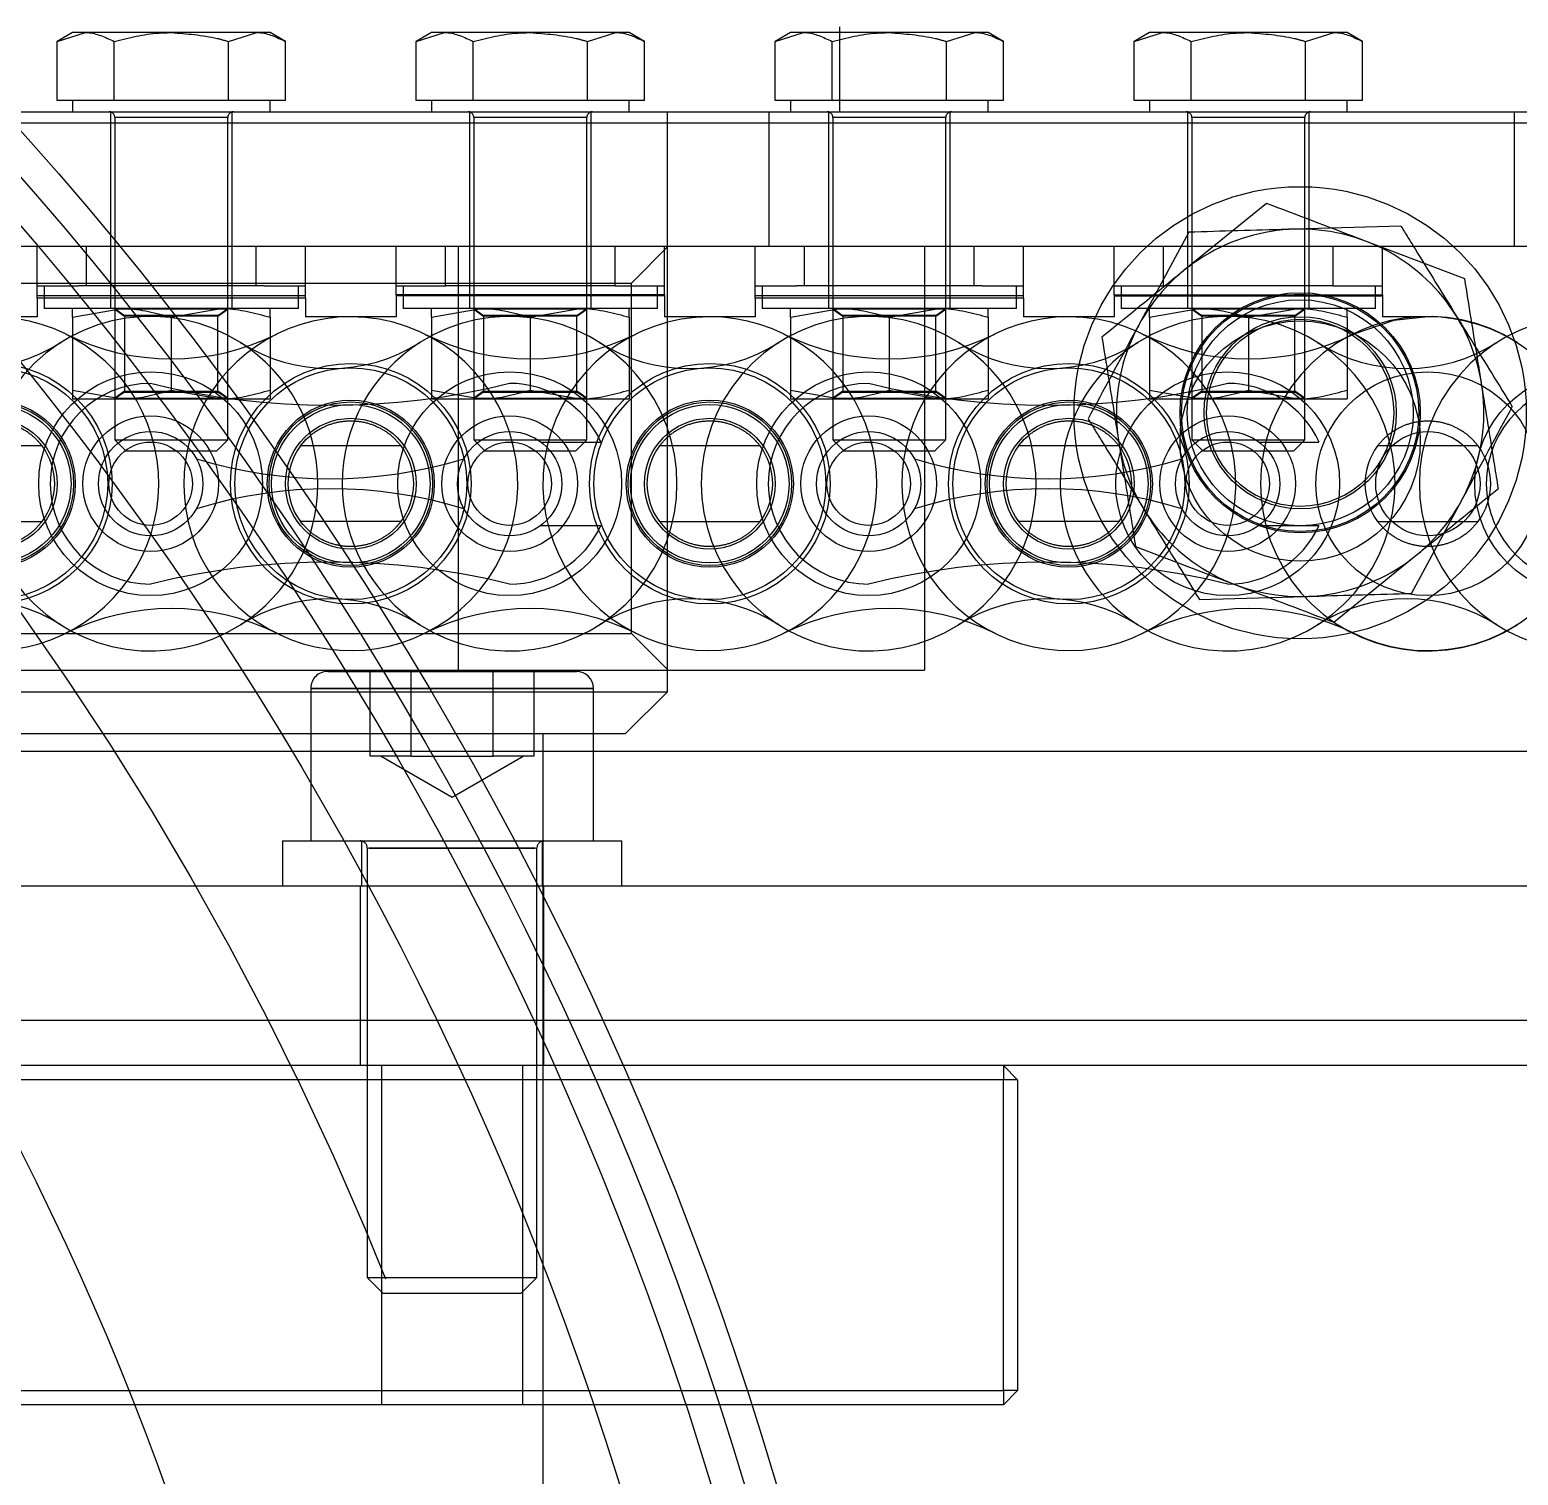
# Model space of a CAD drawing. Header units: metres. Extents: x 0 to 21025, y 0 to 14850.
# Drawn here: x 2177.1 to 2229.7, y 13220.4 to 13271.6 of the extents above; entities that cross this region are included whole.
import ezdxf

# ---------------------------------------------------------------- set-up
doc = ezdxf.new("R2010")
doc.units = ezdxf.units.M
doc.header["$LTSCALE"] = 25
doc.linetypes.add('DASHDOT', pattern=[25.4, 12.7, -6.35, 0, -6.35])
doc.linetypes.add('HIDDEN2', pattern=[4.7625, 3.175, -1.5875])
for name, color, linetype in [('SFU', 3, 'DASHDOT'), ('SL4', 4, 'Continuous'), ('ST1', 7, 'HIDDEN2')]:
    doc.layers.add(name, color=color, linetype=linetype)

msp = doc.modelspace()

# ---------------------------------------------------------------- linework, layer by layer
at = {"layer": 'SFU'}
for p, q in [((2178.02, 13271.171), (2179.031, 13271.484)), ((2178.562, 13271.484), (2178.02, 13271.171)), ((2179.031, 13271.484), (2178.562, 13271.484)), ((2182.062, 13271.484), (2179.031, 13271.484)), ((2185.093, 13271.484), (2182.062, 13271.484)), ((2184.082, 13271.171), (2185.093, 13271.484)), ((2185.562, 13271.484), (2185.093, 13271.484)), ((2186.103, 13271.171), (2185.562, 13271.484)), ((2190.72, 13271.171), (2191.731, 13271.484)), ((2191.262, 13271.484), (2190.72, 13271.171)), ((2191.731, 13271.484), (2191.262, 13271.484)), ((2194.762, 13271.484), (2191.731, 13271.484)), ((2197.793, 13271.484), (2194.762, 13271.484)), ((2196.782, 13271.171), (2197.793, 13271.484)), ((2198.262, 13271.484), (2197.793, 13271.484)), ((2198.803, 13271.171), (2198.262, 13271.484)), ((2203.42, 13271.171), (2204.431, 13271.484)), ((2203.962, 13271.484), (2203.42, 13271.171)), ((2204.431, 13271.484), (2203.962, 13271.484)), ((2207.462, 13271.484), (2204.431, 13271.484)), ((2205.712, 13268.684), (2205.712, 13271.684)), ((2210.493, 13271.484), (2207.462, 13271.484)), ((2209.482, 13271.171), (2210.493, 13271.484)), ((2210.962, 13271.484), (2210.493, 13271.484)), ((2211.503, 13271.171), (2210.962, 13271.484)), ((2216.12, 13271.171), (2217.131, 13271.484)), ((2216.662, 13271.484), (2216.12, 13271.171)), ((2217.131, 13271.484), (2216.662, 13271.484)), ((2220.162, 13271.484), (2217.131, 13271.484)), ((2223.193, 13271.484), (2220.162, 13271.484)), ((2222.182, 13271.171), (2223.193, 13271.484)), ((2223.662, 13271.484), (2223.193, 13271.484)), ((2224.203, 13271.171), (2223.662, 13271.484)), ((2178.02, 13269.084), (2178.02, 13271.171)), ((2180.041, 13269.084), (2180.041, 13271.171)), ((2184.082, 13269.084), (2184.082, 13271.171)), ((2186.103, 13269.084), (2186.103, 13271.171)), ((2190.72, 13269.084), (2190.72, 13271.171)), ((2192.741, 13269.084), (2192.741, 13271.171)), ((2196.782, 13269.084), (2196.782, 13271.171)), ((2198.803, 13269.084), (2198.803, 13271.171)), ((2203.42, 13269.084), (2203.42, 13271.171)), ((2205.441, 13269.084), (2205.441, 13271.171)), ((2209.482, 13269.084), (2209.482, 13271.171)), ((2211.503, 13269.084), (2211.503, 13271.171)), ((2216.12, 13269.084), (2216.12, 13271.171)), ((2218.141, 13269.084), (2218.141, 13271.171)), ((2222.182, 13269.084), (2222.182, 13271.171)), ((2224.203, 13269.084), (2224.203, 13271.171)), ((2179.031, 13269.084), (2178.02, 13269.084)), ((2178.562, 13269.084), (2178.562, 13268.684)), ((2180.041, 13269.084), (2179.031, 13269.084)), ((2182.062, 13269.084), (2180.041, 13269.084)), ((2184.082, 13269.084), (2182.062, 13269.084)), ((2185.093, 13269.084), (2184.082, 13269.084)), ((2186.103, 13269.084), (2185.093, 13269.084)), ((2185.562, 13268.684), (2185.562, 13269.084)), ((2191.731, 13269.084), (2190.72, 13269.084)), ((2191.262, 13269.084), (2191.262, 13268.684)), ((2192.741, 13269.084), (2191.731, 13269.084)), ((2194.762, 13269.084), (2192.741, 13269.084)), ((2196.782, 13269.084), (2194.762, 13269.084)), ((2197.793, 13269.084), (2196.782, 13269.084)), ((2198.803, 13269.084), (2197.793, 13269.084)), ((2198.262, 13268.684), (2198.262, 13269.084)), ((2204.431, 13269.084), (2203.42, 13269.084)), ((2203.962, 13269.084), (2203.962, 13268.684)), ((2205.441, 13269.084), (2204.431, 13269.084)), ((2207.462, 13269.084), (2205.441, 13269.084)), ((2209.482, 13269.084), (2207.462, 13269.084)), ((2210.493, 13269.084), (2209.482, 13269.084)), ((2211.503, 13269.084), (2210.493, 13269.084)), ((2210.962, 13268.684), (2210.962, 13269.084)), ((2217.131, 13269.084), (2216.12, 13269.084)), ((2216.662, 13269.084), (2216.662, 13268.684)), ((2218.141, 13269.084), (2217.131, 13269.084)), ((2220.162, 13269.084), (2218.141, 13269.084)), ((2222.182, 13269.084), (2220.162, 13269.084)), ((2223.193, 13269.084), (2222.182, 13269.084)), ((2224.203, 13269.084), (2223.193, 13269.084)), ((2223.662, 13268.684), (2223.662, 13269.084)), ((2121.852, 13268.684), (2229.572, 13268.684)), ((2179.912, 13268.684), (2179.912, 13263.921)), ((2184.062, 13268.484), (2180.062, 13268.484)), ((2180.062, 13268.484), (2180.062, 13257.074)), ((2184.062, 13257.074), (2184.062, 13268.484)), ((2184.212, 13263.921), (2184.212, 13268.684)), ((2192.612, 13268.684), (2192.612, 13263.921)), ((2196.762, 13268.484), (2192.762, 13268.484)), ((2192.762, 13268.484), (2192.762, 13257.074)), ((2196.762, 13257.074), (2196.762, 13268.484)), ((2196.912, 13263.921), (2196.912, 13268.684)), ((2199.613, 13248.163), (2199.613, 13268.684)), ((2203.212, 13263.921), (2203.212, 13268.684)), ((2205.312, 13268.684), (2205.312, 13263.921)), ((2209.462, 13268.484), (2205.462, 13268.484)), ((2205.462, 13268.484), (2205.462, 13257.074)), ((2209.462, 13257.074), (2209.462, 13268.484)), ((2209.612, 13263.921), (2209.612, 13268.684)), ((2218.012, 13268.684), (2218.012, 13263.921)), ((2222.162, 13268.484), (2218.162, 13268.484)), ((2218.162, 13268.484), (2218.162, 13257.074)), ((2222.162, 13257.074), (2222.162, 13268.484)), ((2222.312, 13263.921), (2222.312, 13268.684)), ((2229.572, 13263.921), (2229.572, 13268.684)), ((2229.572, 13268.684), (2234.572, 13268.684)), ((2121.852, 13263.921), (2229.572, 13263.921)), ((2177.312, 13262.521), (2177.312, 13263.921)), ((2179.062, 13262.521), (2179.062, 13263.921)), ((2179.912, 13263.921), (2179.912, 13262.521)), ((2184.212, 13262.521), (2184.212, 13263.921)), ((2185.062, 13262.521), (2185.062, 13263.921)), ((2186.812, 13262.521), (2186.812, 13263.921)), ((2190.012, 13262.521), (2190.012, 13263.921)), ((2191.762, 13262.521), (2191.762, 13263.921)), ((2192.209, 13263.921), (2192.209, 13248.921)), ((2192.612, 13263.921), (2192.612, 13262.521)), ((2196.912, 13262.521), (2196.912, 13263.921)), ((2197.762, 13262.521), (2197.762, 13263.921)), ((2198.337, 13262.62), (2199.638, 13263.921)), ((2199.512, 13262.521), (2199.512, 13263.921)), ((2202.712, 13262.521), (2202.712, 13263.921)), ((2204.462, 13262.521), (2204.462, 13263.921)), ((2205.312, 13263.921), (2205.312, 13262.521)), ((2208.707, 13263.921), (2208.707, 13248.921)), ((2209.612, 13262.521), (2209.612, 13263.921)), ((2210.462, 13262.521), (2210.462, 13263.921)), ((2212.212, 13262.521), (2212.212, 13263.921)), ((2215.412, 13262.521), (2215.412, 13263.921)), ((2217.162, 13262.521), (2217.162, 13263.921)), ((2218.012, 13263.921), (2218.012, 13262.521)), ((2222.312, 13262.521), (2222.312, 13263.921)), ((2223.162, 13262.521), (2223.162, 13263.921)), ((2224.912, 13262.521), (2224.912, 13263.921)), ((2229.572, 13263.921), (2234.572, 13263.921)), ((2153.087, 13262.62), (2198.337, 13262.62)), ((2177.312, 13262.521), (2178.778, 13262.521)), ((2177.312, 13262.084), (2177.312, 13262.521)), ((2177.562, 13262.521), (2177.562, 13261.721)), ((2185.345, 13262.521), (2178.778, 13262.521)), ((2179.912, 13262.521), (2179.912, 13261.721)), ((2184.212, 13261.721), (2184.212, 13262.521)), ((2185.345, 13262.521), (2186.812, 13262.521)), ((2186.562, 13261.721), (2186.562, 13262.521)), ((2186.812, 13262.084), (2186.812, 13262.521)), ((2190.012, 13262.521), (2191.762, 13262.521)), ((2190.012, 13262.209), (2190.012, 13262.521)), ((2190.262, 13262.521), (2190.262, 13261.721)), ((2197.762, 13262.521), (2191.762, 13262.521)), ((2192.612, 13262.521), (2192.612, 13261.721)), ((2196.912, 13261.721), (2196.912, 13262.521)), ((2197.762, 13262.521), (2199.512, 13262.521)), ((2198.337, 13250.223), (2198.337, 13262.62)), ((2199.262, 13261.721), (2199.262, 13262.521)), ((2199.512, 13262.209), (2199.512, 13262.521)), ((2202.712, 13262.521), (2204.178, 13262.521)), ((2202.712, 13262.084), (2202.712, 13262.521)), ((2202.962, 13262.521), (2202.962, 13261.721)), ((2210.745, 13262.521), (2204.178, 13262.521)), ((2205.312, 13262.521), (2205.312, 13261.721)), ((2209.612, 13261.721), (2209.612, 13262.521)), ((2210.745, 13262.521), (2212.212, 13262.521)), ((2211.962, 13261.721), (2211.962, 13262.521)), ((2212.212, 13262.084), (2212.212, 13262.521)), ((2215.412, 13262.521), (2217.162, 13262.521)), ((2215.412, 13262.209), (2215.412, 13262.521)), ((2215.662, 13262.521), (2215.662, 13261.721)), ((2223.162, 13262.521), (2217.162, 13262.521)), ((2218.012, 13262.521), (2218.012, 13261.721)), ((2222.312, 13261.721), (2222.312, 13262.521)), ((2223.162, 13262.521), (2224.912, 13262.521)), ((2224.662, 13261.721), (2224.662, 13262.521)), ((2224.912, 13262.209), (2224.912, 13262.521)), ((2186.812, 13262.171), (2177.312, 13262.171)), ((2186.812, 13262.084), (2177.312, 13262.084)), ((2177.312, 13262.084), (2177.312, 13261.426)), ((2186.812, 13262.084), (2186.812, 13261.426)), ((2199.512, 13262.209), (2190.012, 13262.209)), ((2190.012, 13262.209), (2190.012, 13261.426)), ((2199.512, 13262.171), (2190.012, 13262.171)), ((2199.512, 13262.209), (2199.512, 13261.426)), ((2212.212, 13262.171), (2202.712, 13262.171)), ((2212.212, 13262.084), (2202.712, 13262.084)), ((2202.712, 13262.084), (2202.712, 13261.426)), ((2212.212, 13262.084), (2212.212, 13261.426)), ((2215.412, 13262.209), (2224.912, 13262.209)), ((2215.412, 13262.209), (2215.412, 13261.426)), ((2215.412, 13262.171), (2224.912, 13262.171)), ((2224.912, 13262.209), (2224.912, 13261.426)), ((2177.312, 13261.426), (2175.712, 13261.426)), ((2186.562, 13261.721), (2177.562, 13261.721)), ((2178.562, 13261.409), (2180.312, 13261.721)), ((2178.562, 13261.409), (2178.562, 13258.834)), ((2180.062, 13261.721), (2180.062, 13261.696)), ((2180.062, 13261.721), (2180.412, 13261.476)), ((2184.062, 13261.696), (2180.062, 13261.696)), ((2180.062, 13261.696), (2180.412, 13261.451)), ((2183.712, 13261.476), (2180.412, 13261.476)), ((2180.412, 13261.476), (2180.412, 13261.451)), ((2183.712, 13261.451), (2180.412, 13261.451)), ((2180.412, 13261.451), (2180.412, 13258.766)), ((2182.062, 13261.409), (2183.812, 13261.721)), ((2182.062, 13261.409), (2182.062, 13258.834)), ((2183.712, 13261.476), (2184.062, 13261.721)), ((2183.712, 13261.451), (2184.062, 13261.696)), ((2183.712, 13261.451), (2183.712, 13261.476)), ((2183.712, 13258.766), (2183.712, 13261.451)), ((2184.062, 13261.696), (2184.062, 13261.721)), ((2185.562, 13261.409), (2185.562, 13258.834)), ((2188.412, 13261.426), (2186.812, 13261.426)), ((2190.012, 13261.426), (2188.412, 13261.426)), ((2199.262, 13261.721), (2190.262, 13261.721)), ((2191.262, 13261.409), (2193.012, 13261.721)), ((2191.262, 13261.409), (2191.262, 13258.834)), ((2192.762, 13261.721), (2193.112, 13261.476)), ((2192.762, 13261.721), (2192.762, 13261.696)), ((2196.762, 13261.696), (2192.762, 13261.696)), ((2192.762, 13261.696), (2193.112, 13261.451)), ((2196.412, 13261.476), (2193.112, 13261.476)), ((2193.112, 13261.476), (2193.112, 13261.451)), ((2196.412, 13261.451), (2193.112, 13261.451)), ((2193.112, 13261.451), (2193.112, 13258.766)), ((2194.762, 13261.409), (2196.512, 13261.721)), ((2194.762, 13261.409), (2194.762, 13258.834)), ((2196.412, 13261.476), (2196.762, 13261.721)), ((2196.412, 13261.451), (2196.762, 13261.696)), ((2196.412, 13261.451), (2196.412, 13261.476)), ((2196.412, 13258.766), (2196.412, 13261.451)), ((2196.762, 13261.696), (2196.762, 13261.721)), ((2198.262, 13261.409), (2198.262, 13258.834)), ((2201.112, 13261.426), (2199.512, 13261.426)), ((2202.712, 13261.426), (2201.112, 13261.426)), ((2211.962, 13261.721), (2202.962, 13261.721)), ((2203.962, 13261.409), (2205.712, 13261.721)), ((2203.962, 13261.409), (2203.962, 13258.834)), ((2205.462, 13261.721), (2205.462, 13261.696)), ((2205.462, 13261.721), (2205.812, 13261.476)), ((2209.462, 13261.696), (2205.462, 13261.696)), ((2205.462, 13261.696), (2205.812, 13261.451)), ((2209.112, 13261.476), (2205.812, 13261.476)), ((2205.812, 13261.476), (2205.812, 13261.451)), ((2209.112, 13261.451), (2205.812, 13261.451)), ((2205.812, 13261.451), (2205.812, 13258.766)), ((2207.462, 13261.409), (2209.212, 13261.721)), ((2207.462, 13261.409), (2207.462, 13258.834)), ((2209.112, 13261.476), (2209.462, 13261.721)), ((2209.112, 13261.451), (2209.462, 13261.696)), ((2209.112, 13261.451), (2209.112, 13261.476)), ((2209.112, 13258.766), (2209.112, 13261.451)), ((2209.462, 13261.696), (2209.462, 13261.721)), ((2210.962, 13261.409), (2210.962, 13258.834)), ((2213.812, 13261.426), (2212.212, 13261.426)), ((2215.412, 13261.426), (2213.812, 13261.426)), ((2224.662, 13261.721), (2215.662, 13261.721)), ((2216.662, 13261.409), (2218.412, 13261.721)), ((2216.662, 13261.409), (2216.662, 13258.834)), ((2218.162, 13261.721), (2218.512, 13261.476)), ((2218.162, 13261.721), (2218.162, 13261.696)), ((2222.162, 13261.696), (2218.162, 13261.696)), ((2218.162, 13261.696), (2218.512, 13261.451)), ((2221.812, 13261.476), (2218.512, 13261.476)), ((2218.512, 13261.476), (2218.512, 13261.451)), ((2221.812, 13261.451), (2218.512, 13261.451)), ((2218.512, 13261.451), (2218.512, 13258.766)), ((2220.162, 13261.409), (2221.912, 13261.721)), ((2220.162, 13261.409), (2220.162, 13258.834)), ((2221.812, 13261.476), (2222.162, 13261.721)), ((2221.812, 13261.451), (2222.162, 13261.696)), ((2221.812, 13261.451), (2221.812, 13261.476)), ((2221.812, 13258.766), (2221.812, 13261.451)), ((2222.162, 13261.696), (2222.162, 13261.721)), ((2223.662, 13261.409), (2223.662, 13258.834)), ((2226.512, 13261.426), (2224.912, 13261.426)), ((2178.562, 13258.834), (2180.312, 13258.521)), ((2180.412, 13258.792), (2180.062, 13258.547)), ((2180.412, 13258.766), (2180.062, 13258.521)), ((2180.412, 13258.792), (2183.712, 13258.792)), ((2180.412, 13258.766), (2183.712, 13258.766)), ((2182.062, 13258.834), (2183.812, 13258.521)), ((2184.062, 13258.547), (2183.712, 13258.792)), ((2184.062, 13258.521), (2183.712, 13258.766)), ((2191.262, 13258.834), (2193.012, 13258.521)), ((2193.112, 13258.792), (2192.762, 13258.547)), ((2193.112, 13258.766), (2192.762, 13258.521)), ((2193.112, 13258.792), (2196.412, 13258.792)), ((2193.112, 13258.766), (2196.412, 13258.766)), ((2194.762, 13258.834), (2196.512, 13258.521)), ((2196.762, 13258.547), (2196.412, 13258.792)), ((2196.762, 13258.521), (2196.412, 13258.766)), ((2203.962, 13258.834), (2205.712, 13258.521)), ((2205.812, 13258.792), (2205.462, 13258.547)), ((2205.812, 13258.766), (2205.462, 13258.521)), ((2205.812, 13258.792), (2209.112, 13258.792)), ((2205.812, 13258.766), (2209.112, 13258.766)), ((2207.462, 13258.834), (2209.212, 13258.521)), ((2209.462, 13258.547), (2209.112, 13258.792)), ((2209.462, 13258.521), (2209.112, 13258.766)), ((2216.662, 13258.834), (2218.412, 13258.521)), ((2218.512, 13258.792), (2218.162, 13258.547)), ((2218.512, 13258.766), (2218.162, 13258.521)), ((2218.512, 13258.792), (2221.812, 13258.792)), ((2218.512, 13258.766), (2221.812, 13258.766)), ((2220.162, 13258.834), (2221.912, 13258.521)), ((2222.162, 13258.547), (2221.812, 13258.792)), ((2222.162, 13258.521), (2221.812, 13258.766)), ((2178.562, 13258.521), (2180.312, 13258.521)), ((2180.062, 13258.547), (2184.062, 13258.547)), ((2180.312, 13258.521), (2183.812, 13258.521)), ((2183.812, 13258.521), (2185.562, 13258.521)), ((2191.262, 13258.521), (2193.012, 13258.521)), ((2192.762, 13258.547), (2196.762, 13258.547)), ((2193.012, 13258.521), (2196.512, 13258.521)), ((2196.512, 13258.521), (2198.262, 13258.521)), ((2203.962, 13258.521), (2205.712, 13258.521)), ((2205.462, 13258.547), (2209.462, 13258.547)), ((2205.712, 13258.521), (2209.212, 13258.521)), ((2209.212, 13258.521), (2210.962, 13258.521)), ((2216.662, 13258.521), (2218.412, 13258.521)), ((2218.162, 13258.547), (2222.162, 13258.547)), ((2218.412, 13258.521), (2221.912, 13258.521)), ((2221.912, 13258.521), (2223.662, 13258.521)), ((2177.492, 13256.856), (2173.932, 13256.856)), ((2177.492, 13256.856), (2177.318, 13257.061)), ((2180.062, 13257.074), (2184.062, 13257.074)), ((2180.062, 13257.074), (2180.452, 13256.684)), ((2180.452, 13256.684), (2183.672, 13256.684)), ((2183.672, 13256.684), (2184.062, 13257.074)), ((2190.192, 13256.856), (2186.632, 13256.856)), ((2192.762, 13257.074), (2196.762, 13257.074)), ((2192.762, 13257.074), (2193.152, 13256.684)), ((2193.152, 13256.684), (2196.372, 13256.684)), ((2196.372, 13256.684), (2196.762, 13257.074)), ((2199.421, 13256.968), (2199.332, 13256.856)), ((2202.892, 13256.856), (2199.332, 13256.856)), ((2202.892, 13256.856), (2202.718, 13257.061)), ((2205.462, 13257.074), (2209.462, 13257.074)), ((2205.462, 13257.074), (2205.852, 13256.684)), ((2205.852, 13256.684), (2209.072, 13256.684)), ((2209.072, 13256.684), (2209.462, 13257.074)), ((2215.592, 13256.856), (2212.032, 13256.856)), ((2218.162, 13257.074), (2222.162, 13257.074)), ((2218.162, 13257.074), (2218.552, 13256.684)), ((2218.552, 13256.684), (2221.772, 13256.684)), ((2221.772, 13256.684), (2222.162, 13257.074)), ((2224.821, 13256.968), (2224.732, 13256.856)), ((2228.292, 13256.856), (2224.732, 13256.856)), ((2228.292, 13256.856), (2228.118, 13257.061)), ((2173.932, 13254.186), (2177.492, 13254.186)), ((2190.192, 13254.186), (2186.632, 13254.186)), ((2186.721, 13254.074), (2186.632, 13254.186)), ((2190.192, 13254.186), (2190.018, 13253.982)), ((2199.332, 13254.186), (2202.892, 13254.186)), ((2215.592, 13254.186), (2212.032, 13254.186)), ((2212.121, 13254.074), (2212.032, 13254.186)), ((2215.592, 13254.186), (2215.418, 13253.982)), ((2224.732, 13254.186), (2228.292, 13254.186)), ((2153.087, 13250.223), (2198.337, 13250.223)), ((2199.638, 13248.921), (2198.337, 13250.223)), ((2159.214, 13248.921), (2192.209, 13248.921)), ((2192.209, 13248.921), (2208.707, 13248.921)), ((2175.712, 13248.163), (2199.613, 13248.163)), ((2198.134, 13246.684), (2199.613, 13248.163)), ((2175.712, 13246.684), (2198.134, 13246.684)), ((2195.212, 13183.984), (2195.212, 13246.684))]:
    msp.add_line(p, q, dxfattribs=at)
at = {"layer": 'SFU', "flags": 128}
for points in [[(2226.512, 13261.426), (2225.303, 13261.301), (2223.89, 13260.812)], [(2186.632, 13256.856), (2186.838, 13257.095), (2186.948, 13257.197)], [(2212.032, 13256.856), (2212.238, 13257.095), (2212.348, 13257.197)], [(2199.332, 13254.186), (2199.538, 13253.948), (2199.648, 13253.845)], [(2224.732, 13254.186), (2224.938, 13253.948), (2225.048, 13253.845)]]:
    msp.add_lwpolyline(points, dxfattribs=at)
at = {"layer": 'SFU'}
for centre, radius in [((2175.712, 13255.521), 4.255), ((2188.412, 13255.521), 4.255), ((2201.112, 13255.521), 4.255), ((2213.812, 13255.521), 4.255), ((2175.712, 13255.521), 4.1), ((2175.712, 13255.521), 4.1), ((2175.712, 13255.521), 4.1), ((2175.712, 13255.521), 4.1), ((2188.412, 13255.521), 4.1), ((2188.412, 13255.521), 4.1), ((2188.412, 13255.521), 4.1), ((2188.412, 13255.521), 4.1), ((2201.112, 13255.521), 4.1), ((2201.112, 13255.521), 4.1), ((2201.112, 13255.521), 4.1), ((2201.112, 13255.521), 4.1), ((2213.812, 13255.521), 4.1), ((2213.812, 13255.521), 4.1), ((2213.812, 13255.521), 4.1), ((2213.812, 13255.521), 4.1), ((2226.512, 13255.521), 3.96), ((2175.712, 13255.521), 2.955), ((2175.712, 13255.521), 2.892), ((2175.712, 13255.521), 2.803), ((2188.412, 13255.521), 2.955), ((2188.412, 13255.521), 2.893), ((2188.412, 13255.521), 2.803), ((2201.112, 13255.521), 2.955), ((2201.112, 13255.521), 2.892), ((2201.112, 13255.521), 2.803), ((2213.812, 13255.521), 2.955), ((2213.812, 13255.521), 2.892), ((2213.812, 13255.521), 2.803), ((2175.712, 13255.521), 2.314), ((2188.412, 13255.521), 2.314), ((2201.112, 13255.521), 2.314), ((2213.812, 13255.521), 2.314), ((2226.512, 13255.521), 1.845)]:
    msp.add_circle(centre, radius, dxfattribs=at)
for centre, radius, start, end in [((2179.862, 13268.484), 0.2, 0, 90), ((2184.262, 13268.484), 0.2, 90, 180), ((2192.562, 13268.484), 0.2, 0, 90), ((2196.962, 13268.484), 0.2, 90, 180), ((2205.262, 13268.484), 0.2, 0, 90), ((2209.662, 13268.484), 0.2, 90, 180), ((2217.962, 13268.484), 0.2, 0, 90), ((2222.362, 13268.484), 0.2, 90, 180), ((2175.712, 13255.521), 5.905, 243.6408, 90), ((2188.412, 13255.521), 5.905, 90, 296.3592), ((2188.412, 13255.521), 5.905, 296.3592, 90), ((2201.112, 13255.521), 5.905, 90, 243.6408), ((2201.112, 13255.521), 5.905, 243.6408, 90), ((2213.812, 13255.521), 5.905, 90, 296.3592), ((2213.812, 13255.521), 5.905, 296.3592, 90), ((2226.512, 13255.521), 5.92, 57.5667, 302.4333), ((2226.512, 13255.521), 5.905, 243.6408, 90), ((2182.062, 13268.336), 8.397, 243.6408, 296.3592), ((2194.762, 13268.336), 8.397, 243.6408, 296.3592), ((2207.462, 13268.336), 8.397, 243.6408, 296.3592), ((2220.162, 13268.336), 8.397, 243.6408, 296.3592), ((2175.712, 13255.521), 2.225, 323.1301, 36.8699), ((2188.412, 13255.521), 2.225, 143.1301, 216.8699), ((2188.412, 13255.521), 2.225, 323.1301, 36.8699), ((2201.112, 13255.521), 2.225, 143.1301, 216.8699), ((2201.112, 13255.521), 2.225, 323.1301, 36.8699), ((2213.812, 13255.521), 2.225, 143.1301, 216.8699), ((2213.812, 13255.521), 2.225, 323.1301, 36.8699), ((2226.512, 13255.521), 2.225, 143.1301, 216.8699), ((2226.512, 13255.521), 2.225, 323.1301, 36.8699), ((2182.062, 13242.706), 8.397, 63.6408, 116.3592), ((2194.762, 13242.706), 8.397, 63.6408, 116.3592), ((2207.462, 13242.706), 8.397, 63.6408, 116.3592), ((2220.162, 13242.706), 8.397, 63.6408, 116.3592)]:
    msp.add_arc(centre, radius, start, end, dxfattribs=at)
for points, knots in [([(2179.031, 13271.484), (2179.055, 13271.483), (2179.396, 13271.479), (2179.73, 13271.319), (2180.041, 13271.171)], [0, 0, 0, 0, 0.070174, 1, 1, 1, 1]), ([(2180.041, 13271.171), (2180.56, 13271.3), (2181.226, 13271.466), (2181.91, 13271.481), (2182.062, 13271.484)], [0, 0, 0, 0, 0.778131, 1, 1, 1, 1]), ([(2182.062, 13271.484), (2182.61, 13271.443), (2183.294, 13271.392), (2183.952, 13271.208), (2184.082, 13271.171)], [0, 0, 0, 0, 0.801725, 1, 1, 1, 1]), ([(2185.093, 13271.484), (2185.117, 13271.483), (2185.458, 13271.479), (2185.792, 13271.319), (2186.103, 13271.171)], [0, 0, 0, 0, 0.070174, 1, 1, 1, 1]), ([(2191.731, 13271.484), (2191.755, 13271.483), (2192.096, 13271.479), (2192.43, 13271.319), (2192.741, 13271.171)], [0, 0, 0, 0, 0.070174, 1, 1, 1, 1]), ([(2192.741, 13271.171), (2193.26, 13271.3), (2193.926, 13271.466), (2194.61, 13271.481), (2194.762, 13271.484)], [0, 0, 0, 0, 0.778131, 1, 1, 1, 1]), ([(2194.762, 13271.484), (2195.31, 13271.443), (2195.994, 13271.392), (2196.652, 13271.208), (2196.782, 13271.171)], [0, 0, 0, 0, 0.801725, 1, 1, 1, 1]), ([(2197.793, 13271.484), (2197.817, 13271.483), (2198.158, 13271.479), (2198.492, 13271.319), (2198.803, 13271.171)], [0, 0, 0, 0, 0.070174, 1, 1, 1, 1]), ([(2204.431, 13271.484), (2204.455, 13271.483), (2204.796, 13271.479), (2205.13, 13271.319), (2205.441, 13271.171)], [0, 0, 0, 0, 0.070174, 1, 1, 1, 1]), ([(2205.441, 13271.171), (2205.96, 13271.3), (2206.626, 13271.466), (2207.31, 13271.481), (2207.462, 13271.484)], [0, 0, 0, 0, 0.778131, 1, 1, 1, 1]), ([(2207.462, 13271.484), (2208.01, 13271.443), (2208.694, 13271.392), (2209.352, 13271.208), (2209.482, 13271.171)], [0, 0, 0, 0, 0.801725, 1, 1, 1, 1]), ([(2210.493, 13271.484), (2210.517, 13271.483), (2210.858, 13271.479), (2211.192, 13271.319), (2211.503, 13271.171)], [0, 0, 0, 0, 0.070174, 1, 1, 1, 1]), ([(2217.131, 13271.484), (2217.155, 13271.483), (2217.496, 13271.479), (2217.83, 13271.319), (2218.141, 13271.171)], [0, 0, 0, 0, 0.070174, 1, 1, 1, 1]), ([(2218.141, 13271.171), (2218.66, 13271.3), (2219.326, 13271.466), (2220.01, 13271.481), (2220.162, 13271.484)], [0, 0, 0, 0, 0.778131, 1, 1, 1, 1]), ([(2220.162, 13271.484), (2220.71, 13271.443), (2221.394, 13271.392), (2222.052, 13271.208), (2222.182, 13271.171)], [0, 0, 0, 0, 0.801725, 1, 1, 1, 1]), ([(2223.193, 13271.484), (2223.217, 13271.483), (2223.558, 13271.479), (2223.892, 13271.319), (2224.203, 13271.171)], [0, 0, 0, 0, 0.070174, 1, 1, 1, 1]), ([(2178.562, 13261.409), (2178.562, 13261.456), (2178.562, 13261.639), (2178.562, 13261.686), (2178.562, 13261.721)], [0, 0, 0, 0, 0.257551, 1, 1, 1, 1]), ([(2180.312, 13261.721), (2180.353, 13261.721), (2180.944, 13261.716), (2181.523, 13261.557), (2182.062, 13261.409)], [0, 0, 0, 0, 0.070174, 1, 1, 1, 1]), ([(2183.812, 13261.721), (2183.853, 13261.721), (2184.444, 13261.716), (2185.023, 13261.557), (2185.562, 13261.409)], [0, 0, 0, 0, 0.0701742, 1, 1, 1, 1]), ([(2185.562, 13261.409), (2185.562, 13261.456), (2185.562, 13261.639), (2185.562, 13261.686), (2185.562, 13261.721)], [0, 0, 0, 0, 0.257551, 1, 1, 1, 1]), ([(2191.262, 13261.409), (2191.262, 13261.456), (2191.262, 13261.639), (2191.262, 13261.686), (2191.262, 13261.721)], [0, 0, 0, 0, 0.257551, 1, 1, 1, 1]), ([(2193.012, 13261.721), (2193.053, 13261.721), (2193.644, 13261.716), (2194.223, 13261.557), (2194.762, 13261.409)], [0, 0, 0, 0, 0.070174, 1, 1, 1, 1]), ([(2196.512, 13261.721), (2196.553, 13261.721), (2197.144, 13261.716), (2197.723, 13261.557), (2198.262, 13261.409)], [0, 0, 0, 0, 0.0701742, 1, 1, 1, 1]), ([(2198.262, 13261.409), (2198.262, 13261.456), (2198.262, 13261.639), (2198.262, 13261.686), (2198.262, 13261.721)], [0, 0, 0, 0, 0.257551, 1, 1, 1, 1]), ([(2203.962, 13261.409), (2203.962, 13261.456), (2203.962, 13261.639), (2203.962, 13261.686), (2203.962, 13261.721)], [0, 0, 0, 0, 0.257551, 1, 1, 1, 1]), ([(2205.712, 13261.721), (2205.753, 13261.721), (2206.344, 13261.716), (2206.923, 13261.557), (2207.462, 13261.409)], [0, 0, 0, 0, 0.070174, 1, 1, 1, 1]), ([(2209.212, 13261.721), (2209.253, 13261.721), (2209.844, 13261.716), (2210.423, 13261.557), (2210.962, 13261.409)], [0, 0, 0, 0, 0.0701742, 1, 1, 1, 1]), ([(2210.962, 13261.409), (2210.962, 13261.456), (2210.962, 13261.639), (2210.962, 13261.686), (2210.962, 13261.721)], [0, 0, 0, 0, 0.257551, 1, 1, 1, 1]), ([(2216.662, 13261.409), (2216.662, 13261.456), (2216.662, 13261.639), (2216.662, 13261.686), (2216.662, 13261.721)], [0, 0, 0, 0, 0.257551, 1, 1, 1, 1]), ([(2218.412, 13261.721), (2218.453, 13261.721), (2219.044, 13261.716), (2219.623, 13261.557), (2220.162, 13261.409)], [0, 0, 0, 0, 0.070174, 1, 1, 1, 1]), ([(2221.912, 13261.721), (2221.953, 13261.721), (2222.544, 13261.716), (2223.123, 13261.557), (2223.662, 13261.409)], [0, 0, 0, 0, 0.0701742, 1, 1, 1, 1]), ([(2223.662, 13261.409), (2223.662, 13261.456), (2223.662, 13261.639), (2223.662, 13261.686), (2223.662, 13261.721)], [0, 0, 0, 0, 0.257551, 1, 1, 1, 1]), ([(2178.562, 13258.834), (2178.562, 13258.787), (2178.562, 13258.603), (2178.562, 13258.556), (2178.562, 13258.521)], [0, 0, 0, 0, 0.257551, 1, 1, 1, 1]), ([(2180.312, 13258.521), (2180.353, 13258.522), (2180.944, 13258.526), (2181.523, 13258.685), (2182.062, 13258.834)], [0, 0, 0, 0, 0.070174, 1, 1, 1, 1]), ([(2183.812, 13258.521), (2183.853, 13258.522), (2184.444, 13258.526), (2185.023, 13258.685), (2185.562, 13258.834)], [0, 0, 0, 0, 0.0701742, 1, 1, 1, 1]), ([(2185.562, 13258.834), (2185.562, 13258.787), (2185.562, 13258.603), (2185.562, 13258.556), (2185.562, 13258.521)], [0, 0, 0, 0, 0.257551, 1, 1, 1, 1]), ([(2191.262, 13258.834), (2191.262, 13258.787), (2191.262, 13258.603), (2191.262, 13258.556), (2191.262, 13258.521)], [0, 0, 0, 0, 0.257551, 1, 1, 1, 1]), ([(2193.012, 13258.521), (2193.053, 13258.522), (2193.644, 13258.526), (2194.223, 13258.685), (2194.762, 13258.834)], [0, 0, 0, 0, 0.070174, 1, 1, 1, 1]), ([(2196.512, 13258.521), (2196.553, 13258.522), (2197.144, 13258.526), (2197.723, 13258.685), (2198.262, 13258.834)], [0, 0, 0, 0, 0.0701742, 1, 1, 1, 1]), ([(2198.262, 13258.834), (2198.262, 13258.787), (2198.262, 13258.603), (2198.262, 13258.556), (2198.262, 13258.521)], [0, 0, 0, 0, 0.257551, 1, 1, 1, 1]), ([(2203.962, 13258.834), (2203.962, 13258.787), (2203.962, 13258.603), (2203.962, 13258.556), (2203.962, 13258.521)], [0, 0, 0, 0, 0.257551, 1, 1, 1, 1]), ([(2205.712, 13258.521), (2205.753, 13258.522), (2206.344, 13258.526), (2206.923, 13258.685), (2207.462, 13258.834)], [0, 0, 0, 0, 0.070174, 1, 1, 1, 1]), ([(2209.212, 13258.521), (2209.253, 13258.522), (2209.844, 13258.526), (2210.423, 13258.685), (2210.962, 13258.834)], [0, 0, 0, 0, 0.0701742, 1, 1, 1, 1]), ([(2210.962, 13258.834), (2210.962, 13258.787), (2210.962, 13258.603), (2210.962, 13258.556), (2210.962, 13258.521)], [0, 0, 0, 0, 0.257551, 1, 1, 1, 1]), ([(2216.662, 13258.834), (2216.662, 13258.787), (2216.662, 13258.603), (2216.662, 13258.556), (2216.662, 13258.521)], [0, 0, 0, 0, 0.257551, 1, 1, 1, 1]), ([(2218.412, 13258.521), (2218.453, 13258.522), (2219.044, 13258.526), (2219.623, 13258.685), (2220.162, 13258.834)], [0, 0, 0, 0, 0.070174, 1, 1, 1, 1]), ([(2221.912, 13258.521), (2221.953, 13258.522), (2222.544, 13258.526), (2223.123, 13258.685), (2223.662, 13258.834)], [0, 0, 0, 0, 0.0701742, 1, 1, 1, 1]), ([(2223.662, 13258.834), (2223.662, 13258.787), (2223.662, 13258.603), (2223.662, 13258.556), (2223.662, 13258.521)], [0, 0, 0, 0, 0.257551, 1, 1, 1, 1]), ([(2173.932, 13256.856), (2174.043, 13256.986), (2174.262, 13257.242), (2174.702, 13257.525), (2175.191, 13257.706), (2175.712, 13257.766), (2176.232, 13257.706), (2176.721, 13257.525), (2177.161, 13257.242), (2177.38, 13256.986), (2177.492, 13256.856)], [0, 0, 0, 0, 0.130043, 0.255982, 0.379107, 0.5, 0.620893, 0.744018, 0.869957, 1, 1, 1, 1]), ([(2186.632, 13256.856), (2186.743, 13256.986), (2186.962, 13257.242), (2187.402, 13257.525), (2187.891, 13257.706), (2188.412, 13257.766), (2188.932, 13257.706), (2189.421, 13257.525), (2189.861, 13257.242), (2190.08, 13256.986), (2190.192, 13256.856)], [0, 0, 0, 0, 0.130043, 0.255982, 0.379107, 0.5, 0.620893, 0.744018, 0.869957, 1, 1, 1, 1]), ([(2199.332, 13256.856), (2199.443, 13256.986), (2199.662, 13257.242), (2200.102, 13257.525), (2200.591, 13257.706), (2201.112, 13257.766), (2201.632, 13257.706), (2202.121, 13257.525), (2202.561, 13257.242), (2202.78, 13256.986), (2202.892, 13256.856)], [0, 0, 0, 0, 0.130043, 0.255982, 0.379107, 0.5, 0.620893, 0.744018, 0.869957, 1, 1, 1, 1]), ([(2212.032, 13256.856), (2212.143, 13256.986), (2212.362, 13257.242), (2212.802, 13257.525), (2213.291, 13257.706), (2213.812, 13257.766), (2214.332, 13257.706), (2214.821, 13257.525), (2215.261, 13257.242), (2215.48, 13256.986), (2215.592, 13256.856)], [0, 0, 0, 0, 0.130043, 0.255982, 0.379107, 0.5, 0.620893, 0.744018, 0.869957, 1, 1, 1, 1]), ([(2224.732, 13256.856), (2224.843, 13256.986), (2225.062, 13257.242), (2225.502, 13257.525), (2225.991, 13257.706), (2226.512, 13257.766), (2227.032, 13257.706), (2227.521, 13257.525), (2227.961, 13257.242), (2228.18, 13256.986), (2228.292, 13256.856)], [0, 0, 0, 0, 0.130043, 0.255982, 0.379107, 0.5, 0.620893, 0.744018, 0.869957, 1, 1, 1, 1]), ([(2177.492, 13254.186), (2177.38, 13254.056), (2177.161, 13253.801), (2176.721, 13253.517), (2176.232, 13253.337), (2175.712, 13253.276), (2175.191, 13253.337), (2174.702, 13253.517), (2174.262, 13253.801), (2174.043, 13254.056), (2173.932, 13254.186)], [0, 0, 0, 0, 0.130043, 0.255982, 0.379107, 0.5, 0.620893, 0.744018, 0.869957, 1, 1, 1, 1]), ([(2190.192, 13254.186), (2190.08, 13254.056), (2189.861, 13253.801), (2189.421, 13253.517), (2188.932, 13253.337), (2188.412, 13253.276), (2187.891, 13253.337), (2187.402, 13253.517), (2186.962, 13253.801), (2186.743, 13254.056), (2186.632, 13254.186)], [0, 0, 0, 0, 0.130043, 0.255982, 0.379107, 0.5, 0.620893, 0.744018, 0.869957, 1, 1, 1, 1]), ([(2202.892, 13254.186), (2202.78, 13254.056), (2202.561, 13253.801), (2202.121, 13253.517), (2201.632, 13253.337), (2201.112, 13253.276), (2200.591, 13253.337), (2200.102, 13253.517), (2199.662, 13253.801), (2199.443, 13254.056), (2199.332, 13254.186)], [0, 0, 0, 0, 0.130043, 0.255982, 0.379107, 0.5, 0.620893, 0.744018, 0.869957, 1, 1, 1, 1]), ([(2215.592, 13254.186), (2215.48, 13254.056), (2215.261, 13253.801), (2214.821, 13253.517), (2214.332, 13253.337), (2213.812, 13253.276), (2213.291, 13253.337), (2212.802, 13253.517), (2212.362, 13253.801), (2212.143, 13254.056), (2212.032, 13254.186)], [0, 0, 0, 0, 0.130043, 0.255982, 0.379107, 0.5, 0.620893, 0.744018, 0.869957, 1, 1, 1, 1]), ([(2228.292, 13254.186), (2228.18, 13254.056), (2227.961, 13253.801), (2227.521, 13253.517), (2227.032, 13253.337), (2226.512, 13253.276), (2225.991, 13253.337), (2225.502, 13253.517), (2225.062, 13253.801), (2224.843, 13254.056), (2224.732, 13254.186)], [0, 0, 0, 0, 0.130043, 0.255982, 0.379107, 0.5, 0.620893, 0.744018, 0.869957, 1, 1, 1, 1])]:
    msp.add_open_spline(points, degree=3, knots=knots, dxfattribs=at)
at = {"layer": 'SL4'}
for p, q in [((2248.996, 13268.274), (2176.501, 13268.274)), ((2220.806, 13265.442), (2217.894, 13263.074)), ((2227.818, 13262.767), (2224.312, 13264.104)), ((2216.173, 13253.295), (2219.679, 13251.958)), ((2223.186, 13250.621), (2226.097, 13252.989)), ((2190.818, 13248.881), (2196.396, 13248.881)), ((2191.996, 13248.281), (2191.175, 13248.281)), ((2196.996, 13248.281), (2191.996, 13248.281)), ((2196.996, 13242.881), (2196.996, 13248.281)), ((2248.996, 13246.044), (2196.996, 13246.044)), ((2194.189, 13242.881), (2197.996, 13242.881)), ((2197.996, 13241.281), (2197.996, 13242.881)), ((2248.996, 13241.281), (2195.016, 13241.281)), ((2251.996, 13236.524), (2197.307, 13236.524)), ((2251.996, 13234.931), (2198.019, 13234.931)), ((2211.496, 13234.931), (2211.496, 13234.431)), ((2211.996, 13234.431), (2211.496, 13234.931)), ((2211.496, 13234.431), (2198.237, 13234.431)), ((2211.496, 13223.431), (2211.496, 13234.431)), ((2211.996, 13234.431), (2211.496, 13234.431)), ((2211.996, 13234.431), (2211.996, 13223.431)), ((2202.406, 13223.431), (2211.496, 13223.431)), ((2211.996, 13223.431), (2211.496, 13222.931)), ((2211.496, 13223.431), (2211.496, 13222.931)), ((2211.996, 13223.431), (2211.496, 13223.431)), ((2211.496, 13222.931), (2202.568, 13222.931))]:
    msp.add_line(p, q, dxfattribs=at)
for radius in [125, 123.91, 122.777, 119.686]:
    msp.add_circle((2083.564, 13184.681), radius, dxfattribs=at)
for centre, radius, start, end in [((2083.564, 13184.681), 104.464, 171.10617, 157.38407), ((2083.564, 13184.681), 98.5, 170.88256, 157.60769), ((2221.996, 13258.031), 6.5, 69.1229, 129.1229), ((2221.996, 13258.031), 6.5, 9.1229, 69.1229), ((2221.996, 13258.031), 6.5, 129.1229, 189.1229), ((2221.996, 13258.031), 6.5, 309.1229, 9.1229), ((2221.996, 13258.031), 6.5, 189.1229, 249.1229), ((2221.996, 13258.031), 6.5, 249.1229, 309.1229), ((2196.396, 13248.281), 0.6, 0, 90)]:
    msp.add_arc(centre, radius, start, end, dxfattribs=at)
for points, knots in [([(2224.312, 13264.104), (2224.229, 13264.136), (2223.045, 13264.588), (2221.885, 13265.03), (2220.806, 13265.442)], [0, 0, 0, 0, 0.070215, 1, 1, 1, 1]), ([(2217.894, 13263.074), (2217.825, 13263.018), (2216.842, 13262.218), (2215.879, 13261.434), (2214.983, 13260.706)], [0, 0, 0, 0, 0.070215, 1, 1, 1, 1]), ([(2228.413, 13259.062), (2228.365, 13259.365), (2228.163, 13260.619), (2227.967, 13261.841), (2227.818, 13262.767)], [0, 0, 0, 0, 0.2418514, 1, 1, 1, 1]), ([(2214.983, 13260.706), (2215.132, 13259.78), (2215.328, 13258.558), (2215.529, 13257.304), (2215.578, 13257.001)], [0, 0, 0, 0, 0.758149, 1, 1, 1, 1]), ([(2229.009, 13255.356), (2228.965, 13255.626), (2228.771, 13256.833), (2228.57, 13258.088), (2228.413, 13259.062)], [0, 0, 0, 0, 0.223713, 1, 1, 1, 1]), ([(2215.578, 13257.001), (2215.734, 13256.027), (2215.936, 13254.772), (2216.13, 13253.565), (2216.173, 13253.295)], [0, 0, 0, 0, 0.7762867, 1, 1, 1, 1]), ([(2226.097, 13252.989), (2226.166, 13253.045), (2227.149, 13253.844), (2228.113, 13254.628), (2229.009, 13255.356)], [0, 0, 0, 0, 0.0702148, 1, 1, 1, 1]), ([(2219.679, 13251.958), (2219.762, 13251.926), (2220.947, 13251.475), (2222.107, 13251.032), (2223.186, 13250.621)], [0, 0, 0, 0, 0.070215, 1, 1, 1, 1])]:
    msp.add_open_spline(points, degree=3, knots=knots, dxfattribs=at)
at = {"layer": 'ST1'}
for p, q in [((2251.996, 13268.274), (1957.238, 13268.274)), ((2225.56, 13264.636), (2221.809, 13264.529)), ((2218.058, 13264.421), (2216.276, 13261.118)), ((2195.138, 13256.997), (2197.261, 13256.997)), ((2220.538, 13256.997), (2222.661, 13256.997)), ((2225.934, 13251.642), (2227.716, 13254.944)), ((2195.138, 13254.045), (2197.261, 13254.045)), ((2220.538, 13254.045), (2222.661, 13254.045)), ((2218.431, 13251.426), (2222.182, 13251.534)), ((2187.596, 13248.881), (2190.818, 13248.881)), ((2189.097, 13245.881), (2189.097, 13248.881)), ((2190.547, 13245.881), (2190.547, 13248.881)), ((2193.445, 13245.881), (2193.445, 13248.881)), ((2194.894, 13245.881), (2194.894, 13248.881)), ((2186.996, 13248.281), (2186.996, 13242.881)), ((2187.007, 13248.281), (2196.984, 13248.281)), ((2196.996, 13248.281), (2187.007, 13248.281)), ((2251.996, 13246.044), (1951.996, 13246.044)), ((2196.996, 13246.044), (2144.114, 13246.044)), ((2189.822, 13245.881), (2189.097, 13245.881)), ((2189.486, 13245.881), (2191.996, 13244.432)), ((2190.547, 13245.881), (2189.822, 13245.881)), ((2190.547, 13245.881), (2191.996, 13245.881)), ((2191.996, 13245.881), (2193.445, 13245.881)), ((2191.996, 13244.432), (2194.506, 13245.881)), ((2194.169, 13245.881), (2193.445, 13245.881)), ((2194.894, 13245.881), (2194.169, 13245.881)), ((2185.996, 13242.881), (2191.996, 13242.881)), ((2185.996, 13242.881), (2185.996, 13241.281)), ((2188.796, 13242.881), (2188.796, 13241.281)), ((2188.996, 13242.631), (2188.996, 13227.436)), ((2194.95, 13242.631), (2189.041, 13242.631)), ((2189.041, 13242.631), (2194.95, 13242.631)), ((2191.996, 13242.881), (2194.189, 13242.881)), ((2194.996, 13227.436), (2194.996, 13242.631)), ((2195.196, 13241.281), (2195.196, 13242.881)), ((2195.016, 13241.281), (2148.588, 13241.281)), ((2188.746, 13241.281), (2188.746, 13234.931)), ((2195.246, 13234.931), (2195.246, 13241.281)), ((2248.996, 13236.524), (1961.996, 13236.524)), ((2197.307, 13236.524), (2152.441, 13236.524)), ((2198.019, 13234.931), (2153.611, 13234.931)), ((2189.496, 13234.931), (2189.496, 13222.931)), ((2194.496, 13222.931), (2194.496, 13234.931)), ((2198.237, 13234.431), (2153.967, 13234.431)), ((2188.996, 13227.436), (2191.996, 13227.436)), ((2188.996, 13227.436), (2189.55, 13226.881)), ((2191.996, 13227.436), (2194.996, 13227.436)), ((2194.441, 13226.881), (2194.996, 13227.436)), ((2189.55, 13226.881), (2191.996, 13226.881)), ((2191.996, 13226.881), (2194.441, 13226.881)), ((2160.571, 13223.431), (2202.406, 13223.431)), ((2202.568, 13222.931), (2160.821, 13222.931))]:
    msp.add_line(p, q, dxfattribs=at)
for centre, radius in [((2083.564, 13184.681), 114.333), ((2221.996, 13258.031), 8), ((2221.996, 13258.031), 4.25), ((2221.996, 13258.031), 4.2), ((2221.996, 13258.031), 4), ((2221.996, 13258.031), 3.4), ((2221.996, 13258.031), 3.31), ((2221.996, 13257.031), 4.25), ((2181.331, 13255.521), 3.96), ((2194.031, 13255.521), 3.96), ((2206.731, 13255.521), 3.96), ((2219.431, 13255.521), 3.96), ((2232.131, 13255.521), 3.96), ((2181.331, 13255.521), 2.399), ((2194.031, 13255.521), 2.399), ((2206.731, 13255.521), 2.399), ((2219.431, 13255.521), 2.399), ((2181.331, 13255.521), 1.845), ((2194.031, 13255.521), 1.845), ((2206.731, 13255.521), 1.845), ((2219.431, 13255.521), 1.845), ((2181.331, 13255.521), 1.476), ((2194.031, 13255.521), 1.476), ((2206.731, 13255.521), 1.476), ((2219.431, 13255.521), 1.476)]:
    msp.add_circle(centre, radius, dxfattribs=at)
for centre, radius, start, end in [((2181.331, 13255.521), 5.92, 57.5667, 302.4333), ((2194.031, 13255.521), 5.92, 237.5667, 122.4333), ((2206.731, 13255.521), 5.92, 57.5667, 302.4333), ((2219.431, 13255.521), 5.92, 237.5667, 122.4333), ((2232.131, 13255.521), 5.92, 57.5667, 302.4333), ((2174.981, 13265.514), 5.92, 237.5667, 302.4333), ((2187.681, 13265.514), 5.92, 237.5667, 302.4333), ((2181.331, 13255.521), 5.92, 302.4332, 57.5668), ((2194.031, 13255.521), 5.92, 122.4332, 237.5668), ((2200.381, 13265.514), 5.92, 237.5667, 302.4333), ((2213.081, 13265.514), 5.92, 237.5667, 302.4333), ((2206.731, 13255.521), 5.92, 302.4332, 57.5668), ((2219.431, 13255.521), 5.92, 122.4333, 237.5668), ((2225.781, 13265.514), 5.92, 237.5667, 302.4333), ((2181.331, 13255.521), 3.552, 90, 270), ((2187.681, 13284.618), 26.322, 256.0401, 283.9599), ((2194.031, 13255.521), 3.552, 24.5534, 90), ((2206.731, 13255.521), 3.552, 90, 270), ((2213.081, 13284.618), 26.322, 256.0401, 283.9599), ((2219.431, 13255.521), 3.552, 24.5534, 90), ((2232.131, 13255.521), 3.552, 90, 270), ((2187.681, 13271.874), 16.175, 252.993, 287.007), ((2213.081, 13271.874), 16.175, 252.993, 287.007), ((2187.681, 13239.169), 16.175, 72.993, 107.007), ((2213.081, 13239.169), 16.175, 72.993, 107.007), ((2194.031, 13255.521), 3.552, 270, 335.4466), ((2219.431, 13255.521), 3.552, 270, 335.4466), ((2187.681, 13226.424), 26.322, 76.0401, 103.9599), ((2213.081, 13226.424), 26.322, 76.0401, 103.9599), ((2174.981, 13245.528), 5.92, 57.5667, 122.4333), ((2187.681, 13245.528), 5.92, 57.5667, 122.4333), ((2200.381, 13245.528), 5.92, 57.5667, 122.4333), ((2213.081, 13245.528), 5.92, 57.5667, 122.4333), ((2225.781, 13245.528), 5.92, 57.5667, 122.4333), ((2187.596, 13248.281), 0.6, 90, 180), ((2188.746, 13242.631), 0.25, 0, 90), ((2195.246, 13242.631), 0.25, 90, 180)]:
    msp.add_arc(centre, radius, start, end, dxfattribs=at)
for points, knots in [([(2221.809, 13264.529), (2221.72, 13264.526), (2220.453, 13264.49), (2219.212, 13264.454), (2218.058, 13264.421)], [0, 0, 0, 0, 0.070215, 1, 1, 1, 1]), ([(2225.56, 13264.636), (2225.726, 13264.368), (2226.367, 13263.327), (2227.034, 13262.245), (2227.529, 13261.442)], [0, 0, 0, 0, 0.257551, 1, 1, 1, 1]), ([(2227.529, 13261.442), (2227.708, 13261.151), (2228.375, 13260.07), (2229.024, 13259.017), (2229.498, 13258.247)], [0, 0, 0, 0, 0.2686336, 1, 1, 1, 1]), ([(2216.276, 13261.118), (2216.233, 13261.04), (2215.631, 13259.925), (2215.042, 13258.832), (2214.493, 13257.816)], [0, 0, 0, 0, 0.070215, 1, 1, 1, 1]), ([(2227.716, 13254.944), (2227.758, 13255.022), (2228.36, 13256.138), (2228.95, 13257.231), (2229.498, 13258.247)], [0, 0, 0, 0, 0.070215, 1, 1, 1, 1]), ([(2214.493, 13257.816), (2214.659, 13257.547), (2215.3, 13256.506), (2215.967, 13255.424), (2216.462, 13254.621)], [0, 0, 0, 0, 0.2575513, 1, 1, 1, 1]), ([(2216.462, 13254.621), (2216.641, 13254.33), (2217.308, 13253.249), (2217.957, 13252.196), (2218.431, 13251.426)], [0, 0, 0, 0, 0.268634, 1, 1, 1, 1]), ([(2222.182, 13251.534), (2222.271, 13251.536), (2223.538, 13251.573), (2224.779, 13251.608), (2225.934, 13251.642)], [0, 0, 0, 0, 0.0702148, 1, 1, 1, 1])]:
    msp.add_open_spline(points, degree=3, knots=knots, dxfattribs=at)

doc.saveas('drawing.dxf')
